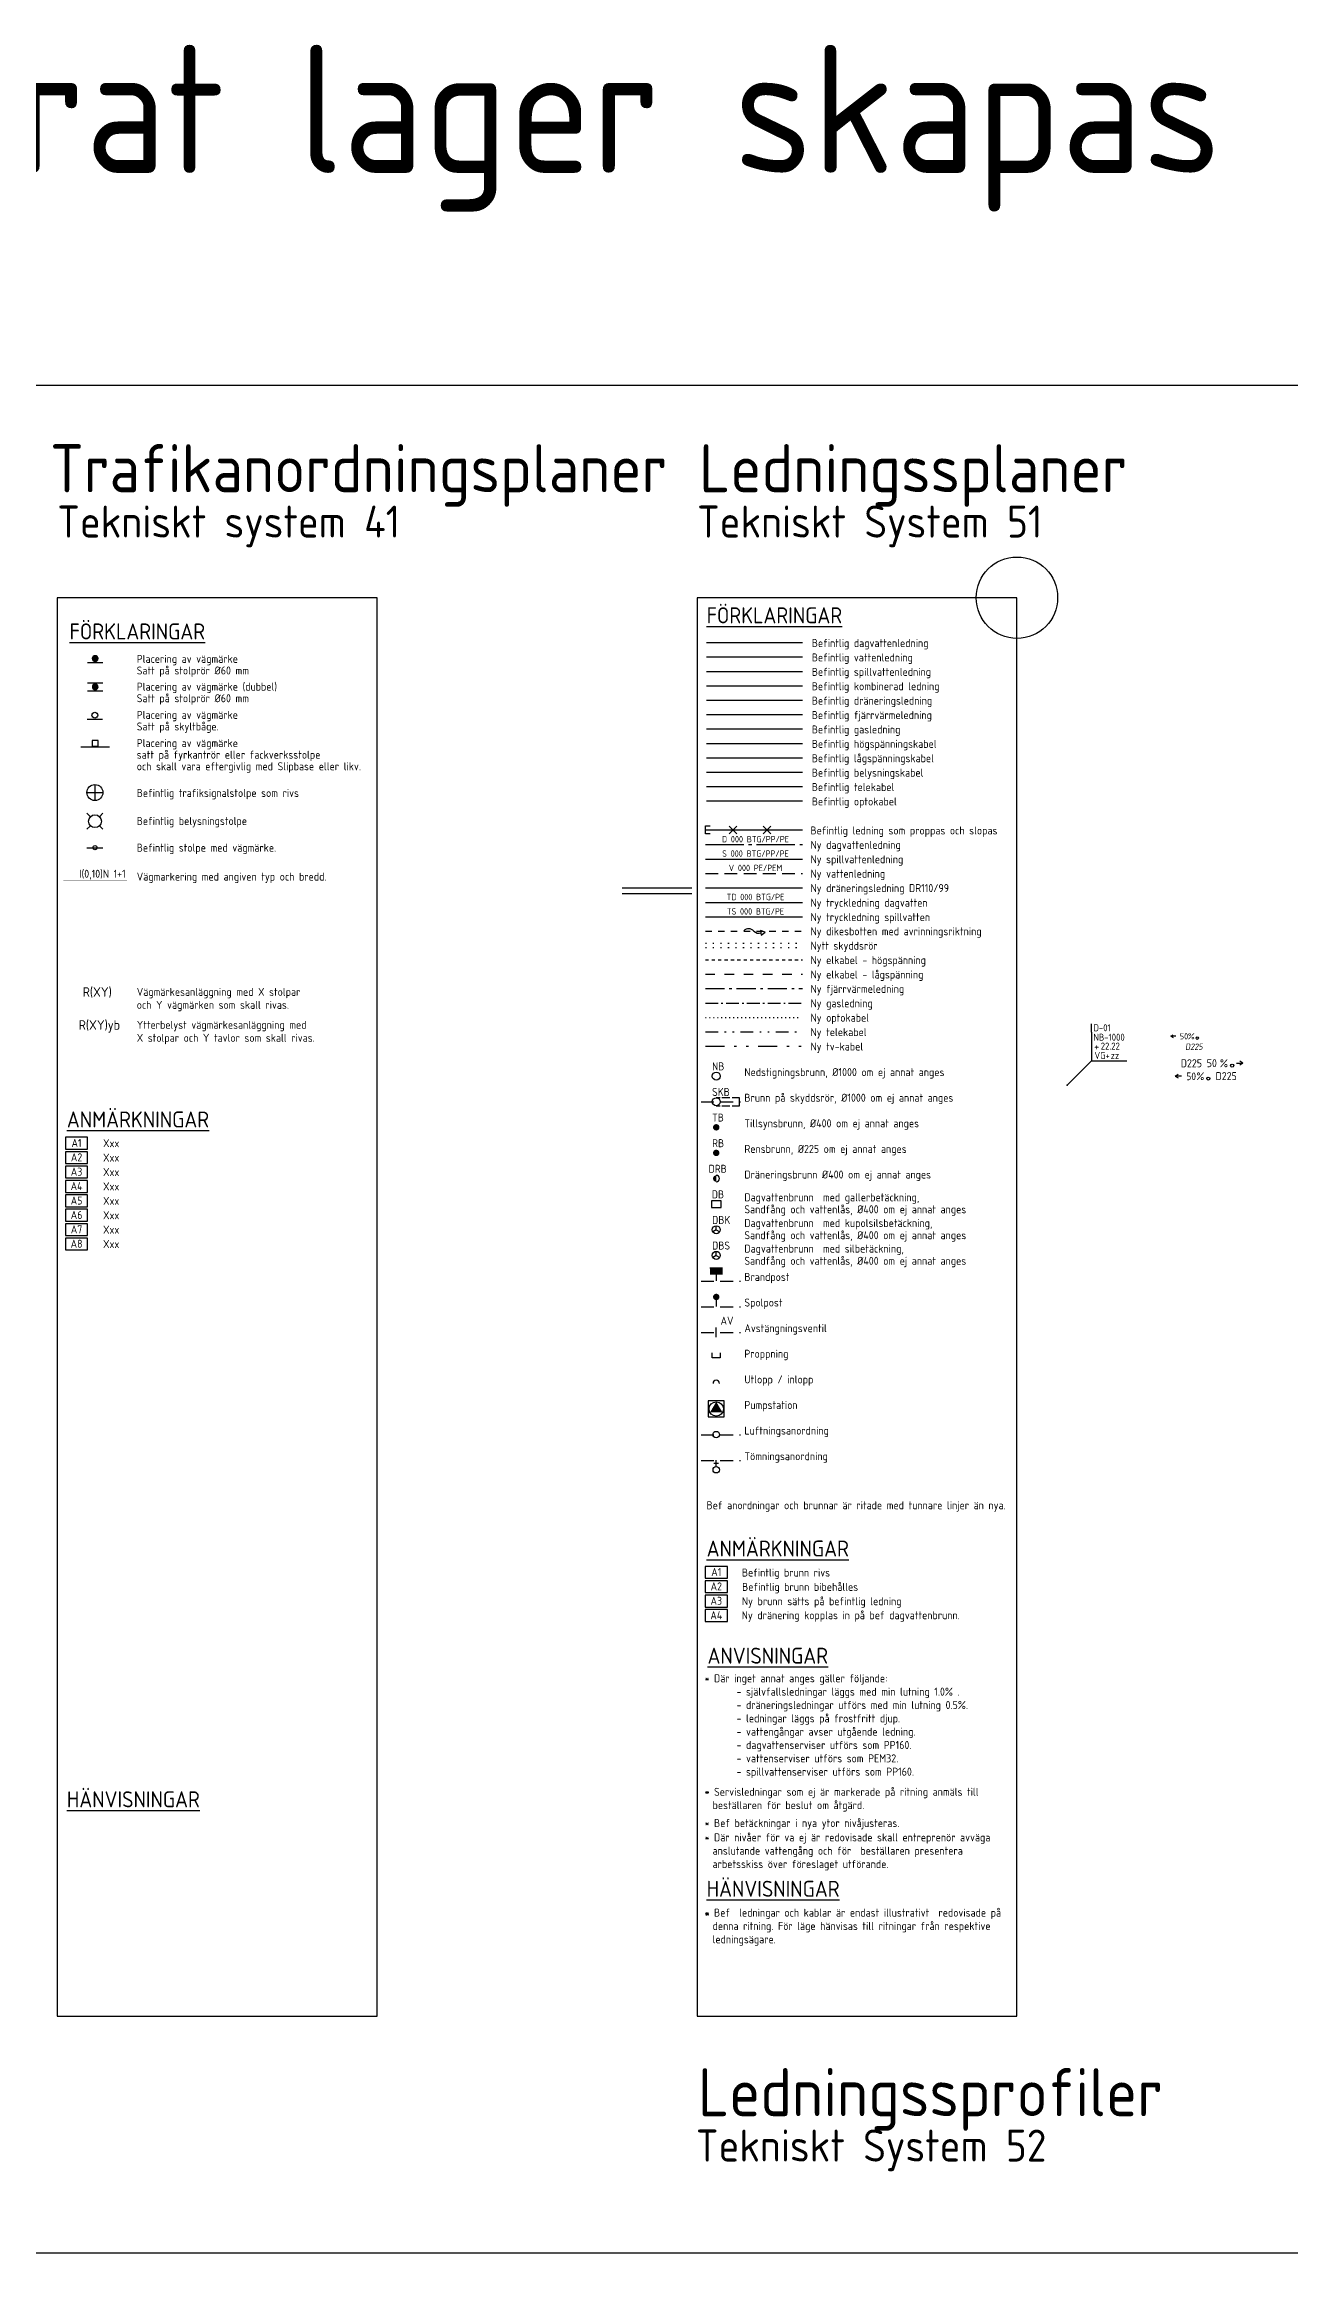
# Model space of a CAD drawing. Header units: metres. Extents: x -12 to 120691, y -61 to 6149382.
# Drawn here: x 1776 to 2165, y -61 to 629 of the extents above; entities that cross this region are included whole.
import ezdxf
from ezdxf.enums import TextEntityAlignment as Align

# ---------------------------------------------------------------- set-up
doc = ezdxf.new("R2010")
doc.units = ezdxf.units.M
for name, pattern in [('1_1', [2, 1, -1]), ('AA_CENTER_4', [6.5, 4, -1, 0.5, -1]), ('AA_CENTER_6', [9.75, 6, -1.5, 0.75, -1.5]), ('AA_DASHED_1', [2, 1, -1]), ('AA_DASHED_2', [4, 2, -2]), ('AA_DASHED_3', [6, 3, -3]), ('AA_DIVIDE_4', [11, 4, -2, 0.5, -2, 0.5, -2]), ('AA_DIVIDE_6', [16.5, 6, -3, 0.75, -3, 0.75, -3]), ('AA_DOT_2', [1.25, 0.25, -1]), ('AA_DOT_3', [2.35, 0.35, -2]), ('BH90-PMB-DV', [16, 12, -1.5, 1, -1.5]), ('BH90-PMB-SPV', [16, 8, 8]), ('BH90-PMB-V', [6, 4, -2])]:
    doc.linetypes.add(name, pattern=pattern)
doc.layers.get('0').update_dxf_attribs({"linetype": 'CONTINUOUS'})
doc.layers.get('DEFPOINTS').update_dxf_attribs({"color": 5, "linetype": 'CONTINUOUS'})
for name, color, linetype in [('02_dib', 1, 'AA_DASHED_2'), ('05_rinnpil', 3, 'CONTINUOUS'), ('41_1+1(01)', 9, '1_1'), ('41_anm', 1, 'CONTINUOUS'), ('41_b_stolpe', 9, 'CONTINUOUS'), ('41_b_tsignal', 9, 'CONTINUOUS'), ('41_stolpe', 4, 'CONTINUOUS'), ('41_txt', 1, 'CONTINUOUS'), ('51_anm', 1, 'CONTINUOUS'), ('51_B-ledn-BEL', 1, 'BBEL'), ('51_B-ledn-D', 83, 'BDAG'), ('51_B-ledn-DR1', 83, 'DRANERINGSLEDN_1'), ('51_B-ledn-EL-HOG', 1, 'BHSP'), ('51_B-ledn-EL-LAG', 1, 'BLSP'), ('51_B-ledn-FV', 1, 'BFV'), ('51_B-ledn-GAS', 1, 'BGAS'), ('51_B-ledn-K', 23, 'BSPILL'), ('51_B-ledn-OPTO', 1, 'BOPTO'), ('51_B-ledn-S', 243, 'BSPILL'), ('51_B-ledn-TELE', 1, 'BTELE'), ('51_B-ledn-V', 173, 'BV'), ('51_b_dim', 4, 'CONTINUOUS'), ('51_br_txt', 1, 'CONTINUOUS'), ('51_ledn-DR2', 80, 'DRAN2'), ('51_ledn-FV', 7, 'AA_CENTER_6'), ('51_ledn-GAS', 7, 'AA_CENTER_4'), ('51_ledn-OPTO', 7, 'AA_DOT_2'), ('51_ledn-SKYDD', 7, 'AA_DOT_3'), ('51_ledn-TV', 7, 'AA_DIVIDE_6'), ('51_slopas', 7, 'CONTINUOUS'), ('51_txt', 1, 'CONTINUOUS'), ('51_txt_dim', 1, 'CONTINUOUS'), ('51_txt_lut', 2, 'CONTINUOUS'), ('H_BR_NR', 5, 'CONTINUOUS'), ('M-410A', 7, 'CONTINUOUS'), ('M-410B', 7, 'CONTINUOUS'), ('M-410C', 7, 'CONTINUOUS'), ('M-410D', 7, 'CONTINUOUS'), ('M-410E', 80, 'CONTINUOUS'), ('M-410F', 80, 'CONTINUOUS'), ('M-410H', 7, 'CONTINUOUS'), ('M-411', 240, 'BH90-PMB-SPV'), ('M-411tr', 240, 'BH90_VA_S_TR_PROJ'), ('M-412', 80, 'BH90-PMB-DV'), ('M-412tr', 80, 'BH90_VA_D_TR_PROJ'), ('M-413', 80, 'DRAN1'), ('M-414', 170, 'BH90-PMB-V'), ('M-414B', 3, 'CONTINUOUS'), ('M-423B', 3, 'CONTINUOUS'), ('M-423D', 170, 'CONTINUOUS'), ('M-423H', 170, 'CONTINUOUS'), ('M-423I', 170, 'CONTINUOUS'), ('M-423J', 170, 'CONTINUOUS'), ('M-432', 1, 'CONTINUOUS'), ('M-712D', 7, 'AA_DASHED_1'), ('M-712F', 7, 'AA_DASHED_3'), ('M-752', 7, 'AA_DIVIDE_4')]:
    doc.layers.add(name, color=color, linetype=linetype)
doc.styles.add('ISO', font='iso.shx')
doc.linetypes.add('BBEL', pattern='A,10,-2,["Eb",ISO,S=2,R=0,X=-1,Y=-1],-2.1', length=14.1)
doc.linetypes.add('BDAG', pattern='A,5,-1.5,1,-1.5,5,["/",ISO,S=2,R=0,X=-1,Y=-1],5,-1.5,1,-1.5,5', length=28)
doc.linetypes.add('BFV', pattern='A,10,-2,["FV",ISO,S=2,R=0,X=-1,Y=-1],-2.5', length=14.5)
doc.linetypes.add('BGAS', pattern='A,10,-2,["G",ISO,S=2,R=0,X=-1,Y=-1],-1.2', length=13.2)
doc.linetypes.add('BH90_VA_D_TR_PROJ', pattern='A,6,-1.5,1,-1.5,5,[1,VV.SHX,S=1,R=0,X=2,Y=0],0.01,[1,VV.SHX,S=0.95,R=0,X=2,Y=0],0.01,[1,VV.SHX,S=0.9,R=0,X=2,Y=0],0.01,[1,VV.SHX,S=0.8,R=0,X=2,Y=0],0.01,[1,VV.SHX,S=0.7,R=0,X=2,Y=0],0.01,[1,VV.SHX,S=0.6,R=0,X=2,Y=0],1', length=16.05)
doc.linetypes.add('BH90_VA_S_TR_PROJ', pattern='A,15,[1,VV.SHX,S=1,R=0,X=0,Y=0],0.01,[1,VV.SHX,S=0.9,R=0,X=0,Y=0],0.01,[1,VV.SHX,S=0.8,R=0,X=0,Y=0],0.01,[1,VV.SHX,S=0.7,R=0,X=0,Y=0],0.01,[1,VV.SHX,S=0.6,R=0,X=0,Y=0]', length=15.04)
doc.linetypes.add('BHSP', pattern='A,10,-2,["Eh",ISO,S=2,R=0,X=-1,Y=-1],-2.1', length=14.1)
doc.linetypes.add('BLSP', pattern='A,10,-2,["El",ISO,S=2,R=0,X=-1,Y=-1],-1.5', length=13.5)
doc.linetypes.add('BOPTO', pattern='A,10,-2,["To",ISO,S=2,R=0,X=-1,Y=-1],-2.3', length=14.3)
doc.linetypes.add('BSPILL', pattern='A,10,["/",ISO,S=2,R=0,X=-1,Y=-1],20', length=30)
doc.linetypes.add('BTELE', pattern='A,10,-2,["Te",ISO,S=2,R=0,X=-1,Y=-1],-2.3', length=14.3)
doc.linetypes.add('BV', pattern='A,3,-2,3,["/",ISO,S=2,R=0,X=-1,Y=-1],3,-2,6,-2,3', length=24)
doc.linetypes.add('DRAN1', pattern='A,6,0,["/",ISO,S=1.4,R=80,X=0,Y=0],-3', length=9)
doc.linetypes.add('DRAN2', pattern='A,6,0,["/",ISO,S=1.4,R=170,X=0,Y=0],-3', length=9)
doc.linetypes.add('DRANERINGSLEDN_1', pattern='A,6,0,["/",ISO,S=1.4,R=80,X=0,Y=0],-3', length=9)

# ---------------------------------------------------------------- blocks, each defined once
blk = doc.blocks.new('_VV-1S')
blk.add_line((4.49, -1.22), (-4.49, -1.22))
at = {"flags": 128}
blk.add_lwpolyline([(-0.9, -0.9), (0.9, -0.9), (0.9, 0.9), (-0.9, 0.9)], close=True, dxfattribs=at)
blk = doc.blocks.new('_TS-2')
blk.add_line((-2.4, -1.21), (2.4, -1.21))
blk.add_circle((0, 0), 0.9)
blk = doc.blocks.new('SYM9')
for p, q in [((-0.28, 0.28), (-0.5, 0.5)), ((0.28, 0.28), (0.5, 0.5)), ((-0.28, -0.28), (-0.5, -0.5)), ((0.28, -0.28), (0.5, -0.5))]:
    blk.add_line(p, q)
blk.add_circle((0, 0), 0.4)
blk = doc.blocks.new('SYM32')
blk.add_line((-0.5, 0), (0.5, 0))
blk.add_circle((0, 0), 0.13)
blk = doc.blocks.new('SYM53')
for p, q in [((-0.5, 0), (0.5, 0)), ((0, 0.5), (0, -0.5))]:
    blk.add_line(p, q)
blk.add_circle((0, 0), 0.5)
blk = doc.blocks.new('VM_2')
h = blk.add_hatch(color=256)
edge = h.paths.add_edge_path()
edge.add_arc((0, 0), 0.9, 180, 360)
edge.add_arc((0, 0), 0.9, 360, 540)
for p, q in [((2.4, 1.2), (-2.4, 1.2)), ((-2.4, -1.2), (2.4, -1.2))]:
    blk.add_line(p, q)
blk.add_lwpolyline([(-0.9, 0, 1), (0.9, 0, 1)], format="xyb", close=True)
blk = doc.blocks.new('_TS-1')
h = blk.add_hatch(color=256)
edge = h.paths.add_edge_path()
edge.add_arc((0, 0), 0.9, 180, 360)
edge.add_arc((0, 0), 0.9, 360, 540)
blk.add_line((-2.4, -1.2), (2.4, -1.2))
blk.add_lwpolyline([(-0.9, 0, 1), (0.9, 0, 1)], format="xyb", close=True)
blk = doc.blocks.new('_SLLEDN')
at = {"linetype": 'Continuous'}
for p, q in [((1.18, -1.18), (-1.18, 1.18)), ((-1.18, -1.18), (1.18, 1.18))]:
    blk.add_line(p, q, dxfattribs=at)
blk = doc.blocks.new('BH90902f')
at = {"const_width": 1}
blk.add_lwpolyline([(-0.5, 0, 1), (0.5, 0, 1)], format="xyb", close=True, dxfattribs=at)
at = {"color": 1, "style": 'ISO', "flags": 8}
blk.add_attdef('TB', (-1.3, 1.8), '', height=2.5, dxfattribs=at)
blk = doc.blocks.new('BH90904f')
at = {"const_width": 1}
blk.add_lwpolyline([(-0.5, 0, 1), (0.5, 0, 1)], format="xyb", close=True, dxfattribs=at)
at = {"color": 1, "style": 'ISO', "flags": 8}
blk.add_attdef('RB', (-1.3, 1.8), '', height=2.5, dxfattribs=at)
blk = doc.blocks.new('BH90905f')
for p, q in [((1.5, 1), (-1.5, 1)), ((-1.5, 1), (-1.5, -1)), ((1.5, -1), (1.5, 1)), ((-1.5, -1), (1.5, -1))]:
    blk.add_line(p, q)
at = {"color": 1, "style": 'ISO', "flags": 8}
blk.add_attdef('DB1', (-1.4, 1.8), '', height=2.5, dxfattribs=at)
blk = doc.blocks.new('BH90908f')
at = {"color": 1}
for q in [(-1.08, -0.62), (0, 1.25), (1.08, -0.62)]:
    blk.add_line((0, 0), q, dxfattribs=at)
blk.add_circle((0, 0), 1.25)
at = {"color": 1, "style": 'ISO', "flags": 8}
blk.add_attdef('DB', (-1.3, 1.8), '', height=2.5, dxfattribs=at)
blk = doc.blocks.new('BH90922f')
for points in [[(1.25, 1.5), (1.25, 0), (-1.25, 0)], [(-1.25, 0), (-1.25, 1.5)]]:
    blk.add_lwpolyline(points)
blk = doc.blocks.new('BH90923f')
blk.add_arc((0, -1), 1, 0, 180)
blk = doc.blocks.new('BH90901f')
blk.add_circle((0, 0), 1.25)
at = {"color": 1, "style": 'ISO', "flags": 8}
blk.add_attdef('NB', (-1.3, 1.8), '', height=2.5, dxfattribs=at)
blk = doc.blocks.new('BH90917f')
for p, q in [((2, 0), (0, 0)), ((4, -2), (4, 2))]:
    blk.add_line(p, q)
for points in [[(2, 2), (2, -2), (4, 2), (4, -2)], [(4, 2), (4, 2), (4, -2)]]:
    blk.add_solid(points)
blk = doc.blocks.new('BH90903f')
at = {"const_width": 1}
blk.add_lwpolyline([(0, 0.5, 0.414214), (-0.5, 0, 0.414214), (0, -0.5, 0.414214)], format="xyb", dxfattribs=at)
blk.add_arc((0, 0), 1, 270, 90)
at = {"color": 1, "style": 'ISO', "flags": 8}
blk.add_attdef('DRB', (-2.4, 1.8), '', height=2.5, dxfattribs=at)
blk = doc.blocks.new('BH90918f')
blk.add_line((2, 0), (0, 0))
at = {"const_width": 1}
blk.add_lwpolyline([(3, 0.5, 1), (3, -0.5, 1)], format="xyb", close=True, dxfattribs=at)
blk = doc.blocks.new('BH90920f')
blk.add_lwpolyline([(1, 0, 0, 0, 0), (2, 0, 2, 0, 0), (4, 0, 0, 0, 0)], format="xyseb")
blk.add_circle((0, 0), 1)
blk = doc.blocks.new('BH90921f')
blk.add_line((2, 0), (0, 0))
blk.add_lwpolyline([(1, 0.75), (1, -0.75)])
blk.add_circle((3, 0), 1)
blk = doc.blocks.new('BH90924f')
at = {"color": 1}
for p, q in [((-1.25, 0), (-1.25, -1.25)), ((1.25, -1.25), (1.25, 0)), ((-1.25, -1.75), (-1.25, -4.25)), ((-1.25, -5), (-1.25, -7.25)), ((1.25, -4.25), (1.25, -1.75)), ((1.25, -7.25), (1.25, -5)), ((-1.25, -7.25), (1.25, -7.25))]:
    blk.add_line(p, q, dxfattribs=at)
blk.add_circle((0, 0), 1.25)
at = {"color": 1, "style": 'ISO', "flags": 8}
blk.add_attdef('NB', (1.8, 1.3), '', height=2.5, rotation=270, dxfattribs=at)
blk = doc.blocks.new('BH90925f')
blk.add_lwpolyline([(-2.5, -2.5), (2.5, -2.5), (2.5, 2.5), (-2.5, 2.5)], close=True)
blk.add_lwpolyline([(0, 2.25, 0, 3.82, 0), (0, -1, 3.82, 3.82, 0)], format="xyseb")
at = {"color": 1}
blk.add_circle((0, 0), 2.25, dxfattribs=at)
blk = doc.blocks.new('BH90919f')
blk.add_line((1.5, 0), (-1.5, 0))
at = {"color": 1, "style": 'ISO', "flags": 8}
blk.add_attdef('AV', (-2.4, 1.35), '', height=2.5, dxfattribs=at)
blk = doc.blocks.new('_BR_T')
at = {"layer": '51_br_txt', "flags": 128}
blk.add_lwpolyline([(7.62, 16.62), (7.62, 7.63), (18.68, 7.63)], dxfattribs=at)
at = {"layer": 'H_BR_NR'}
blk.add_line((7.62, 16.62), (7.62, 19.19), dxfattribs=at)
at = {"layer": '51_br_txt', "style": 'ISO'}
blk.add_text('+', height=2.64, dxfattribs=at).set_placement((8.37, 10.86))
for tag, p in [('BR-TYP', (8.19, 13.92)), ('GNIV', (10.47, 11.14))]:
    blk.add_attdef(tag, p, '', height=2.2, dxfattribs=at)
at = {"layer": 'H_BR_NR', "style": 'ISO'}
blk.add_attdef('BR-NR', (8.19, 16.9), '', height=2.2, dxfattribs=at)
blk = doc.blocks.new('_VG')
blk.add_point((0, 0))
at = {"style": 'ISO'}
for tag, p in [('TE', (4.74, 2.64)), ('VG', (9.57, 2.64))]:
    blk.add_attdef(tag, p, '', height=2.2, dxfattribs=at)
blk = doc.blocks.new('_LUT-V')
for p, q in [((-8.74, 1.75), (-7.83, 2.35)), ((-8.74, 1.75), (-7.8, 1.14)), ((-6.73, 1.75), (-8.74, 1.75))]:
    blk.add_line(p, q)
blk.add_circle((2, 0.95), 0.498)
at = {"style": 'ISO'}
blk.add_text('%', height=2.5, dxfattribs=at).set_placement((-1.82, 0.46))
blk.add_attdef('LU', text='', height=2.5, dxfattribs=at).set_placement((-2.95, -0.26), align=Align.BOTTOM_RIGHT)
blk = doc.blocks.new('_LUT-H')
for p, q in [((3.74, 1.64), (5.75, 1.64)), ((5.75, 1.64), (4.81, 1.03)), ((5.75, 1.64), (4.83, 2.24))]:
    blk.add_line(p, q)
blk.add_circle((2.41, 0.85), 0.498)
at = {"style": 'ISO'}
blk.add_text('%', height=2.5, dxfattribs=at).set_placement((-1.42, 0.35))
blk.add_attdef('LU', text='', height=2.5, dxfattribs=at).set_placement((-2.34, -0.37), align=Align.BOTTOM_RIGHT)
blk = doc.blocks.new('_ANM')
at = {"color": 0}
blk.add_lwpolyline([(-3.46, -1.95), (3.46, -1.95), (3.46, 1.76), (-3.46, 1.76)], close=True, dxfattribs=at)
at = {"color": 4, "style": 'ISO'}
blk.add_attdef('ANM', text='', height=2.5, dxfattribs=at).set_placement((0, 0), align=Align.MIDDLE_CENTER)
blk = doc.blocks.new('_PIL')
at = {"color": 0, "linetype": 'ByBlock'}
blk.add_lwpolyline([(3.48, -0.36), (2.05, 0.19), (2.29, -1.32)], close=True, dxfattribs=at)
for centre, radius, start, end in [((-1.64, -1.49), 2.21, 42.36378, 135.34793), ((1.55, 1.36), 2.06, 221.38898, 288.1611)]:
    blk.add_arc(centre, radius, start, end, dxfattribs=at)

msp = doc.modelspace()

# ---------------------------------------------------------------- linework, layer by layer
at = {"layer": '02_dib'}
msp.add_line((1982.733, 352.389), (2013.142, 352.389), dxfattribs=at)
at = {"layer": '41_1+1(01)', "const_width": 0.1}
msp.add_lwpolyline([(1781.994, 368.169), (1801.994, 368.169)], dxfattribs=at)
at = {"layer": '51_B-ledn-BEL'}
msp.add_line((1983.142, 402.021), (2013.142, 402.021), dxfattribs=at)
at = {"layer": '51_B-ledn-D'}
msp.add_line((1983.142, 442.521), (2013.142, 442.521), dxfattribs=at)
at = {"layer": '51_B-ledn-DR1'}
msp.add_line((1983.142, 424.521), (2013.142, 424.521), dxfattribs=at)
at = {"layer": '51_B-ledn-EL-HOG'}
msp.add_line((1983.142, 411.021), (2013.142, 411.021), dxfattribs=at)
at = {"layer": '51_B-ledn-EL-LAG'}
msp.add_line((1983.142, 406.521), (2013.142, 406.521), dxfattribs=at)
at = {"layer": '51_B-ledn-FV'}
msp.add_line((1983.142, 420.021), (2013.142, 420.021), dxfattribs=at)
at = {"layer": '51_B-ledn-GAS'}
msp.add_line((1983.142, 415.521), (2013.142, 415.521), dxfattribs=at)
at = {"layer": '51_B-ledn-K'}
msp.add_line((1983.142, 429.021), (2013.142, 429.021), dxfattribs=at)
at = {"layer": '51_B-ledn-OPTO'}
msp.add_line((1983.142, 393.021), (2013.142, 393.021), dxfattribs=at)
at = {"layer": '51_B-ledn-S'}
msp.add_line((1983.142, 433.521), (2013.142, 433.521), dxfattribs=at)
at = {"layer": '51_B-ledn-TELE'}
msp.add_line((1983.142, 397.521), (2013.142, 397.521), dxfattribs=at)
at = {"layer": '51_B-ledn-V'}
msp.add_line((1983.142, 438.021), (2013.142, 438.021), dxfattribs=at)
at = {"layer": '51_br_txt', "flags": 128}
msp.add_lwpolyline([(2103.481, 311.813), (2095.86, 304.179)], dxfattribs=at)
at = {"layer": '51_ledn-DR2'}
msp.add_line((1956.692, 364.077), (1978.544, 364.077), dxfattribs=at)
at = {"layer": '51_ledn-FV'}
msp.add_line((1982.733, 334.389), (2013.142, 334.389), dxfattribs=at)
at = {"layer": '51_ledn-GAS'}
msp.add_line((1982.733, 329.889), (2013.142, 329.889), dxfattribs=at)
at = {"layer": '51_ledn-OPTO'}
msp.add_line((1982.733, 325.389), (2011.793, 325.389), dxfattribs=at)
at = {"layer": '51_ledn-SKYDD'}
for p, q in [((1982.733, 348.579), (2013.142, 348.579)), ((1982.733, 347.199), (2013.142, 347.199))]:
    msp.add_line(p, q, dxfattribs=at)
at = {"layer": '51_ledn-TV'}
msp.add_line((1982.733, 316.389), (2013.142, 316.389), dxfattribs=at)
at = {"layer": '51_slopas', "color": 1}
msp.add_line((1982.733, 383.961), (2013.142, 383.961), dxfattribs=at)
at = {"layer": 'DEFPOINTS', "flags": 128}
for points in [[(1163.386, -60.587), (2745.322, -60.587), (2745.322, 522.797), (1163.386, 522.797)], [(1780.142, 456.521), (1780.142, 13.321), (1880.142, 13.321), (1880.142, 456.521)], [(1980.142, 13.321), (2080.142, 13.321), (2080.142, 456.521), (1980.142, 456.521)]]:
    msp.add_lwpolyline(points, close=True, dxfattribs=at)
at = {"layer": 'DEFPOINTS'}
msp.add_circle((2080.142, 456.521), 12.72, dxfattribs=at)
at = {"layer": 'M-411'}
msp.add_line((1982.733, 374.889), (2013.142, 374.889), dxfattribs=at)
at = {"layer": 'M-411tr'}
msp.add_line((1982.733, 356.817), (2013.142, 356.817), dxfattribs=at)
at = {"layer": 'M-412'}
msp.add_line((1982.733, 379.389), (2013.142, 379.389), dxfattribs=at)
at = {"layer": 'M-412tr'}
msp.add_line((1982.733, 361.317), (2013.142, 361.317), dxfattribs=at)
at = {"layer": 'M-413'}
for p, q in [((1956.692, 365.889), (1978.544, 365.889)), ((1982.733, 365.889), (2013.142, 365.889))]:
    msp.add_line(p, q, dxfattribs=at)
at = {"layer": 'M-414'}
for p, q in [((1982.733, 370.389), (2013.142, 370.389)), ((1981.418, 299.057), (1993.718, 299.057)), ((1981.418, 242.993), (1993.718, 242.993)), ((1981.418, 234.993), (1993.718, 234.993)), ((1981.418, 226.993), (1993.718, 226.993)), ((1981.418, 194.993), (1993.718, 194.993)), ((1981.418, 186.993), (1993.718, 186.993))]:
    msp.add_line(p, q, dxfattribs=at)
at = {"layer": 'M-712D'}
msp.add_line((1982.733, 343.389), (2013.142, 343.389), dxfattribs=at)
at = {"layer": 'M-712F'}
msp.add_line((1982.733, 338.889), (2013.142, 338.889), dxfattribs=at)
at = {"layer": 'M-752'}
msp.add_line((1982.733, 320.889), (2013.142, 320.889), dxfattribs=at)

# ---------------------------------------------------------------- block references
at = {"layer": '05_rinnpil'}
msp.add_blockref('_PIL', (1997.937, 352.389), dxfattribs=at)
at = {"layer": '41_anm'}
for p, values in [((1786.175, 286.182), {'ANM': 'A1'}), ((1786.175, 281.682), {'ANM': 'A2'}), ((1786.175, 277.182), {'ANM': 'A3'}), ((1786.175, 272.682), {'ANM': 'A4'}), ((1786.175, 268.182), {'ANM': 'A5'}), ((1786.175, 263.682), {'ANM': 'A6'}), ((1786.175, 259.182), {'ANM': 'A7'}), ((1786.175, 254.682), {'ANM': 'A8'})]:
    msp.add_blockref('_ANM', p, dxfattribs=at).add_auto_attribs(values)
at = {"layer": '41_b_stolpe', "xscale": 5, "yscale": 5, "zscale": 5}
for name, p in [('SYM9', (1791.923, 386.699)), ('SYM32', (1791.923, 378.407))]:
    msp.add_blockref(name, p, dxfattribs=at)
at = {"layer": '41_b_tsignal', "xscale": 5, "yscale": 5, "zscale": 5}
msp.add_blockref('SYM53', (1791.923, 395.663), dxfattribs=at)
at = {"layer": '41_stolpe'}
for name, p in [('_TS-1', (1791.994, 437.503)), ('VM_2', (1792.013, 428.673)), ('_TS-2', (1791.89, 419.819)), ('_VV-1S', (1791.984, 411.017))]:
    msp.add_blockref(name, p, dxfattribs=at)
at = {"layer": '51_anm'}
for p, values in [((1986.155, 152.119), {'ANM': 'A1'}), ((1986.155, 147.619), {'ANM': 'A2'}), ((1986.155, 143.119), {'ANM': 'A3'}), ((1986.155, 138.619), {'ANM': 'A4'})]:
    msp.add_blockref('_ANM', p, dxfattribs=at).add_auto_attribs(values)
at = {"layer": '51_b_dim'}
ref = msp.add_blockref('_LUT-V', (2134.991, 318.198), dxfattribs=dict(at, xscale=0.7687679999980901, yscale=0.7687679999980901, zscale=0.7687680000000002))
ref.add_attrib('LU', '50', dxfattribs={"layer": '0', "height": 1.9219, "style": 'ISO'}).set_placement((2131.033, 317.953), align=Align.BOTTOM_LEFT)
at = {"layer": '51_br_txt', "xscale": 1.000000000003638}
msp.add_blockref('_BR_T', (2095.86, 304.179), dxfattribs=at).add_auto_attribs({'GNIV': '22.22', 'BR-TYP': 'NB-1000', 'BR-NR': 'D-01'})
at = {"layer": '51_br_txt'}
ref = msp.add_blockref('_VG', (2095.86, 304.179), dxfattribs=dict(at, xscale=1.000000000003638))
ref.add_attrib('VG', 'zz', (2109.445, 312.418), dxfattribs={"layer": '0', "height": 2.2, "style": 'ISO'})
ref.add_attrib('TE', 'VG+', (2104.374, 312.418), dxfattribs={"layer": '0', "height": 2.2, "style": 'ISO'})
at = {"layer": '51_slopas'}
for p in [(1991.397, 383.961), (2001.996, 383.961)]:
    msp.add_blockref('_SLLEDN', p, dxfattribs=at)
at = {"layer": '51_txt_lut'}
ref = msp.add_blockref('_LUT-H', (2145.01, 309.472), dxfattribs=dict(at, xscale=1.000000000003638))
ref.add_attrib('LU', '50', dxfattribs={"layer": '0', "height": 2.5, "style": 'ISO'}).set_placement((2142.645, 309.101), align=Align.BOTTOM_RIGHT)
ref = msp.add_blockref('_LUT-V', (2138.024, 305.376), dxfattribs=dict(at, xscale=0.9609600000021601, yscale=0.9609600000021601, zscale=0.9609600000000003))
ref.add_attrib('LU', '50', dxfattribs={"layer": '0', "height": 2.4024, "style": 'ISO'}).set_placement((2133.077, 305.069), align=Align.BOTTOM_LEFT)
at = {"layer": 'M-410A'}
msp.add_blockref('BH90901f', (1986.142, 307.057), dxfattribs=at).add_auto_attribs({'NB': 'NB'})
at = {"layer": 'M-410A', "rotation": 90}
msp.add_blockref('BH90924f', (1986.142, 299.057), dxfattribs=at).add_auto_attribs({'NB': 'SKB'})
at = {"layer": 'M-410B'}
msp.add_blockref('BH90902f', (1986.142, 291.057), dxfattribs=at).add_auto_attribs({'TB': 'TB'})
at = {"layer": 'M-410C'}
msp.add_blockref('BH90904f', (1986.142, 283.057), dxfattribs=at).add_auto_attribs({'RB': 'RB'})
at = {"layer": 'M-410D'}
msp.add_blockref('BH90903f', (1986.142, 275.057), dxfattribs=at).add_auto_attribs({'DRB': 'DRB'})
at = {"layer": 'M-410E'}
msp.add_blockref('BH90905f', (1986.142, 267.057), dxfattribs=at).add_auto_attribs({'DB1': 'DB'})
at = {"layer": 'M-410F'}
for p, values in [((1986.142, 259.057), {'DB': 'DBK'}), ((1986.142, 251.057), {'DB': 'DBS'})]:
    msp.add_blockref('BH90908f', p, dxfattribs=at).add_auto_attribs(values)
at = {"layer": 'M-410H'}
msp.add_blockref('BH90923f', (1986.142, 212.057), dxfattribs=at)
at = {"layer": 'M-414B', "rotation": 270}
msp.add_blockref('BH90922f', (1982.733, 383.961), dxfattribs=at)
at = {"layer": 'M-414B'}
msp.add_blockref('BH90922f', (1986.142, 219.057), dxfattribs=at)
at = {"layer": 'M-423B'}
msp.add_blockref('BH90925f', (1986.142, 203.057), dxfattribs=at)
at = {"layer": 'M-423D'}
ref = msp.add_blockref('BH90919f', (1986.142, 226.993), dxfattribs=dict(at, rotation=270))
ref.add_attrib('AV', 'AV', (1987.493, 229.393), dxfattribs={"layer": '0', "color": 1, "height": 2.5, "style": 'ISO', "flags": 8})
at = {"layer": 'M-423D', "rotation": 90}
msp.add_blockref('BH90920f', (1986.142, 195.057), dxfattribs=at)
at = {"layer": 'M-423H', "rotation": 90}
msp.add_blockref('BH90917f', (1986.142, 243.057), dxfattribs=at)
at = {"layer": 'M-423I', "rotation": 90}
msp.add_blockref('BH90918f', (1986.142, 235.057), dxfattribs=at)
at = {"layer": 'M-423J', "rotation": 270}
msp.add_blockref('BH90921f', (1986.142, 187.057), dxfattribs=at)

# ---------------------------------------------------------------- texts
at = {"layer": '41_txt', "color": 7, "style": 'ISO'}
for s, p in [('%%uFÖRKLARINGAR', (1783.998, 443.494)), ('%%uANMÄRKNINGAR', (1783.142, 291.016)), ('%%uHÄNVISNINGAR', (1783.142, 78.6))]:
    msp.add_text(s, height=5, dxfattribs=at).set_placement(p)
at = {"layer": '41_txt', "style": 'ISO'}
for s, height, p in [('Satt på stolprör %%c60 mm', 2.5, (1804.994, 432.536)), ('Placering av vägmärke', 2.5, (1804.994, 436.167)), ('Placering av vägmärke (dubbel)', 2.5, (1804.994, 427.492)), ('Satt på stolprör %%c60 mm', 2.5, (1804.994, 423.86)), ('Placering av vägmärke', 2.5, (1804.994, 418.678)), ('Satt på skyltbåge.', 2.5, (1804.994, 415.046)), ('satt på fyrkantrör eller fackverksstolpe', 2.5, (1804.994, 406.233)), ('Placering av vägmärke', 2.5, (1804.994, 409.865)), ('och skall vara eftergivlig med Slipbase eller likv.', 2.5, (1804.994, 402.601)), ('Befintlig trafiksignalstolpe som rivs', 2.5, (1804.994, 394.272)), ('Befintlig belysningstolpe', 2.5, (1804.994, 385.525)), ('Befintlig stolpe med vägmärke.', 2.5, (1804.994, 377.175)), ('I(0,10)N 1+1', 2.5, (1787.019, 369.028)), ('Vägmarkering med angiven typ och bredd.', 2.5, (1804.994, 368.135)), ('R(XY)', 3, (1788.103, 331.827)), ('Vägmärkesanläggning med X stolpar', 2.5, (1804.994, 332.13)), ('R(XY)yb', 3, (1786.854, 321.527)), ('Ytterbelyst vägmärkesanläggning med', 2.5, (1804.994, 321.83)), ('och Y vägmärken som skall rivas.', 2.5, (1804.994, 328.072)), ('X stolpar och Y tavlor som skall rivas.', 2.5, (1804.994, 317.772)), ('Xxx', 2.5, (1794.453, 284.847)), ('Xxx', 2.5, (1794.453, 280.347)), ('Xxx', 2.5, (1794.453, 275.847)), ('Xxx', 2.5, (1794.453, 271.347)), ('Xxx', 2.5, (1794.453, 266.847)), ('Xxx', 2.5, (1794.453, 262.347)), ('Xxx', 2.5, (1794.453, 257.847)), ('Xxx', 2.5, (1794.453, 253.347))]:
    msp.add_text(s, height=height, dxfattribs=at).set_placement(p)
at = {"layer": '51_anm', "style": 'ISO'}
for s, p in [('Befintlig brunn rivs', (1994.166, 150.7)), ('Befintlig brunn bibehålles', (1994.23, 146.229)), ('Ny dränering kopplas in på bef dagvattenbrunn.', (1994.114, 137.364)), ('Ny brunn sätts på befintlig ledning', (1994.168, 141.74))]:
    msp.add_text(s, height=2.5, dxfattribs=at).set_placement(p)
at = {"layer": '51_b_dim', "style": 'ISO', "oblique": 9}
msp.add_text('D225', height=2, dxfattribs=at).set_placement((2132.737, 315.237))
at = {"layer": '51_txt', "color": 7, "style": 'ISO'}
for s, p in [('%%uFÖRKLARINGAR', (1983.142, 448.521)), ('%%uANMÄRKNINGAR', (1983.142, 156.953)), ('%%UANVISNINGAR', (1983.411, 123.471)), ('%%uHÄNVISNINGAR', (1983.142, 50.65))]:
    msp.add_text(s, height=5, dxfattribs=at).set_placement(p)
at = {"layer": '51_txt', "style": 'ISO'}
for s, p in [('Befintlig dagvattenledning', (2016.021, 441.114)), ('Befintlig vattenledning', (2016.021, 436.614)), ('Befintlig spillvattenledning', (2016.021, 432.114)), ('Befintlig kombinerad ledning', (2016.021, 427.614)), ('Befintlig dräneringsledning', (2016.021, 423.114)), ('Befintlig fjärrvärmeledning', (2016.021, 418.614)), ('Befintlig gasledning', (2016.021, 414.114)), ('Befintlig högspänningskabel', (2016.021, 409.614)), ('Befintlig lågspänningskabel', (2016.021, 405.114)), ('Befintlig belysningskabel', (2016.021, 400.614)), ('Befintlig telekabel', (2016.021, 396.114)), ('Befintlig optokabel', (2016.021, 391.614)), ('Befintlig ledning som proppas och slopas', (2015.611, 382.554)), ('Ny dagvattenledning', (2015.611, 378.054)), ('Ny spillvattenledning', (2015.611, 373.554)), ('Ny vattenledning', (2015.611, 369.054)), ('Ny dräneringsledning DR110/99', (2015.611, 364.554)), ('Ny tryckledning dagvatten', (2015.611, 359.982)), ('Ny tryckledning spillvatten', (2015.611, 355.482)), ('Ny dikesbotten med avrinningsriktning', (2015.611, 351.054)), ('Nytt skyddsrör', (2015.611, 346.554)), ('Ny elkabel - högspänning', (2015.611, 342.054)), ('Ny elkabel - lågspänning', (2015.611, 337.554)), ('Ny fjärrvärmeledning', (2015.611, 333.054)), ('Ny gasledning', (2015.611, 328.554)), ('Ny optokabel', (2015.611, 324.054)), ('Ny telekabel', (2015.611, 319.554)), ('Ny tv-kabel', (2015.611, 315.054)), ('Nedstigningsbrunn, %%c1000 om ej annat anges', (1994.941, 307.057)), ('Brunn på skyddsrör, %%c1000 om ej annat anges', (1994.941, 299.057)), ('Tillsynsbrunn, %%c400 om ej annat anges', (1994.941, 291.057)), ('Rensbrunn, %%c225 om ej annat anges', (1994.941, 283.057)), ('Dräneringsbrunn %%c400 om ej annat anges', (1994.941, 275.057)), ('Dagvattenbrunn  med gallerbetäckning,', (1994.941, 267.941)), ('Sandfång och vattenlås, %%c400 om ej annat anges', (1994.941, 264.189)), ('Dagvattenbrunn  med kupolsilsbetäckning,', (1994.941, 259.914)), ('Sandfång och vattenlås, %%c400 om ej annat anges', (1994.941, 256.097)), ('Sandfång och vattenlås, %%c400 om ej annat anges', (1994.941, 248.097)), ('Dagvattenbrunn  med silbetäckning,', (1994.941, 251.914)), ('Brandpost', (1994.941, 243.057)), ('Spolpost', (1994.941, 235.057)), ('Avstängningsventil', (1994.941, 227.057)), ('Proppning', (1994.941, 219.057)), ('Utlopp / inlopp', (1994.941, 211.057)), ('Pumpstation', (1994.941, 203.057)), ('Luftningsanordning', (1994.941, 195.057)), ('Tömningsanordning', (1994.941, 187.057)), ('Bef anordningar och brunnar är ritade med tunnare linjer än nya.', (1983.128, 171.723)), ('*', (1982.503, 82.286)), ('*', (1982.524, 44.13))]:
    msp.add_text(s, height=2.5, dxfattribs=at).set_placement(p)
at = {"layer": '51_txt', "char_height": 2.5, "width": 97.63933, "attachment_point": 1, "style": 'ISO'}
for s, insert in [('* Där inget annat anges gäller följande:\\P^I- självfallsledningar läggs med min lutning 1.0% .\\P^I- dräneringsledningar utförs med min lutning 0.5%.\\P^I- ledningar läggs på frostfritt djup.\\P^I- vattengångar avser utgående ledning.\\P^I- dagvattenserviser utförs som PP160.\\P^I- vattenserviser utförs som PEM32.\\P^I- spillvattenserviser utförs som PP160.', (1982.503, 120.159)), ('\\pi-2.5,l2.5;* Servisledningar som ej är markerade på ritning anmäls till beställaren för beslut om åtgärd.', (1982.503, 84.701)), ('\\pi-2.5,l2.5;* Bef betäckningar i nya ytor nivåjusteras.', (1982.503, 74.947)), ('\\pi-2.5,l2.5;* Där nivåer för va ej är redovisade skall entreprenör avväga anslutande vattengång och för  beställaren presentera arbetsskiss över föreslaget utförande.', (1982.503, 70.472)), ('\\pi-2.5,l2.5;* Bef  ledningar och kablar är endast illustrativt  redovisade på denna ritning. För läge hänvisas till ritningar från respektive ledningsägare.', (1982.503, 46.947))]:
    msp.add_mtext(s, dxfattribs=dict(at, insert=insert))
at = {"layer": '51_txt_dim', "style": 'ISO'}
for p in [(2131.355, 309.82), (2142.236, 305.804)]:
    msp.add_text('D225', height=2.5, dxfattribs=at).set_placement(p)
at = {"layer": 'DEFPOINTS', "style": 'ISO'}
for s, height, p in [('Finns det inget fördefinierat lager skapas nytt lager enligt:', 40, (1184.885, 589.256)), ('Trafikanordningsplaner', 15, (1777.863, 489.47)), ('Ledningssplaner', 15, (1980.816, 489.47)), ('Tekniskt system 41', 10, (1780.142, 475.308)), ('Tekniskt System 51', 10, (1980.142, 475.308)), ('Ledningssprofiler', 15, (1980.449, -17.912)), ('Tekniskt System 52', 10, (1979.775, -32.073))]:
    msp.add_text(s, height=height, dxfattribs=at).set_placement(p)
at = {"layer": 'M-432', "style": 'ISO'}
for s, p in [('D 000 BTG/PP/PE', (1998.408, 380.089)), ('S 000 BTG/PP/PE', (1998.408, 375.589)), ('V 000 PE/PEM', (1998.408, 371.089)), ('TD 000 BTG/PE', (1998.408, 362.017)), ('TS 000 BTG/PE', (1998.408, 357.517))]:
    msp.add_text(s, height=2, dxfattribs=at).set_placement(p, align=Align.CENTER)

doc.saveas('drawing.dxf')
